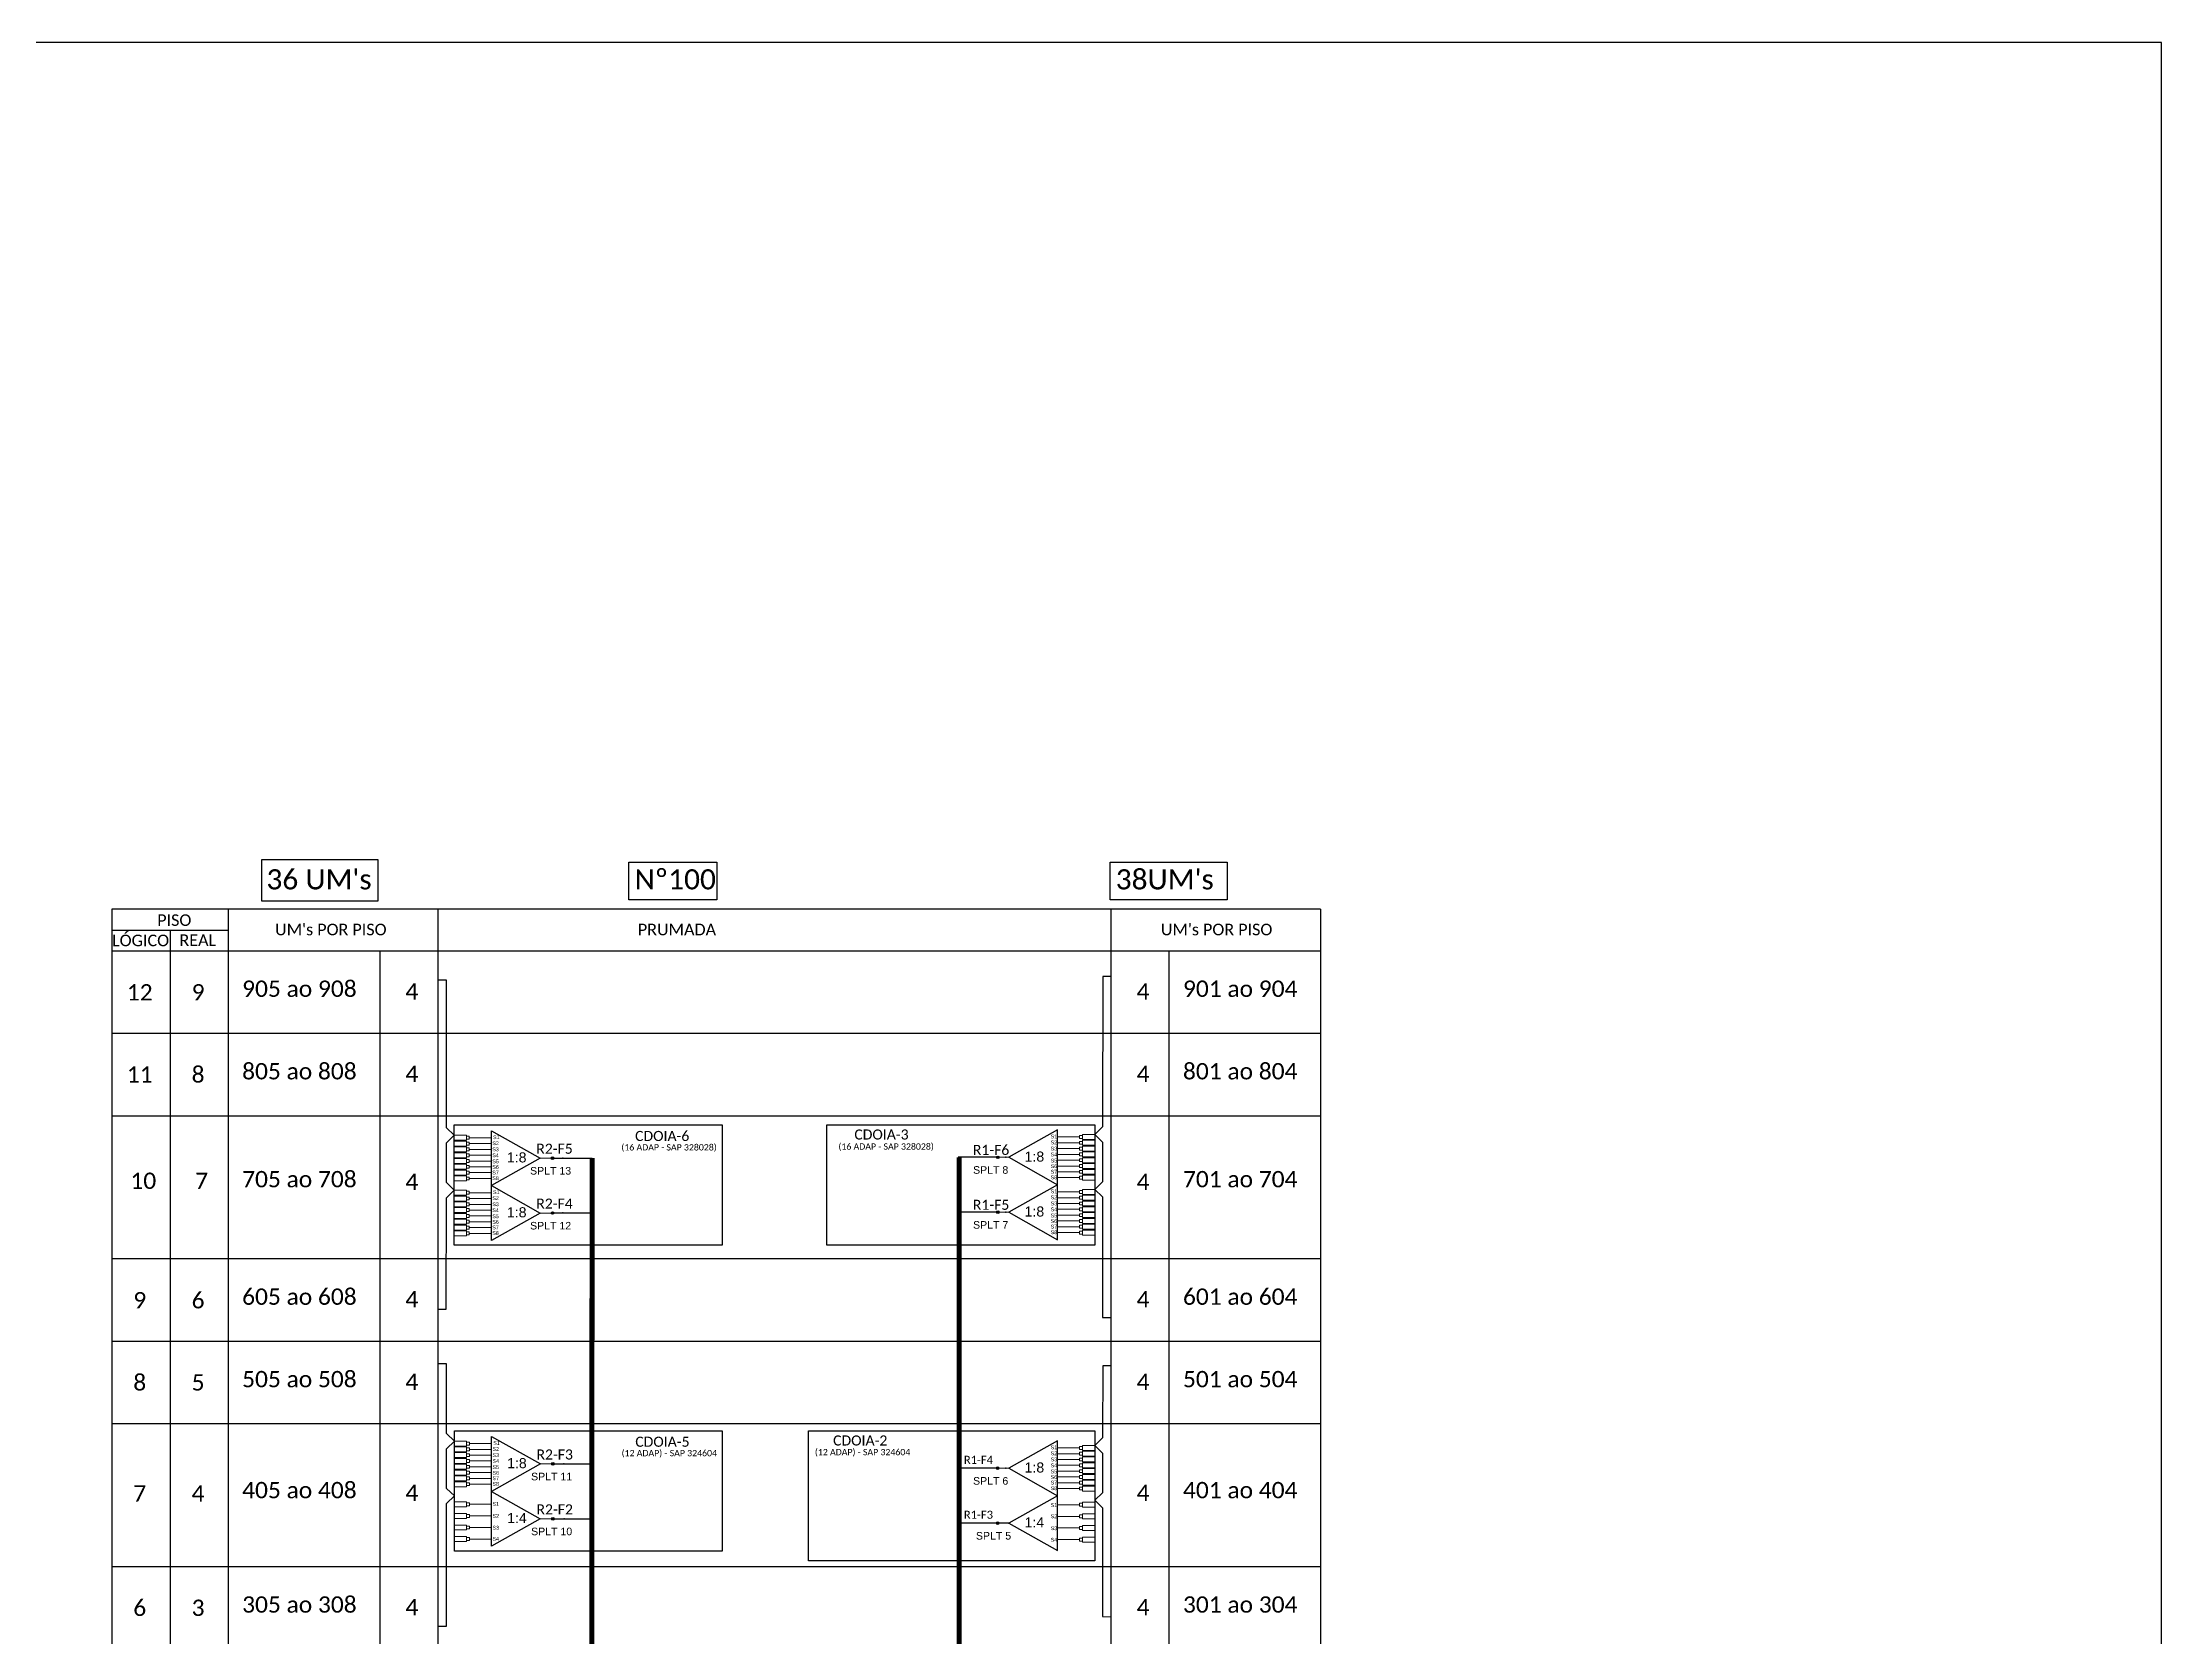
# Model space of a CAD drawing. Header units: metres. Extents: x -1286 to 467, y -500 to 94.
# Drawn here: x 46.5 to 467, y -222.4 to 94.2 of the extents above; entities that cross this region are included whole.
import ezdxf
from ezdxf.enums import TextEntityAlignment as Align

# ---------------------------------------------------------------- set-up
doc = ezdxf.new("R2010")
doc.units = ezdxf.units.M
doc.styles.add('ARIAL', font='arial.ttf')
doc.styles.add('WMF-Calibri0', font='calibri.ttf')

# ---------------------------------------------------------------- blocks, each defined once
blk = doc.blocks.new('SPLT_1-8_SC-APC')
at = {"color": 1}
blk.add_lwpolyline([(-7.37, -2.1), (-17.04, -7.55), (-7.37, -13), (-7.37, -2.1)], dxfattribs=at)
at = {"color": 3, "lineweight": 0}
for points in [[(-2.99, -3.51), (-7.37, -3.51)], [(-2.41, -3.02), (-2.41, -4)], [(-2.41, -3.02), (0, -3.02)], [(-2.41, -4), (0, -4)], [(-2.41, -4.17), (-2.41, -5.16)], [(-2.41, -4.17), (0, -4.17)], [(-7.37, -4.66), (-2.99, -4.66)], [(-7.37, -5.82), (-2.99, -5.82)], [(-7.37, -6.97), (-2.99, -6.97)], [(-7.37, -8.12), (-2.99, -8.12)], [(-2.41, -5.16), (0, -5.16)], [(-2.41, -5.32), (-2.41, -6.31)], [(-2.41, -5.32), (0, -5.32)], [(-2.41, -6.31), (0, -6.31)], [(-2.41, -6.48), (-2.41, -7.46)], [(-2.41, -6.48), (0, -6.48)], [(-2.41, -7.46), (0, -7.46)], [(-2.41, -7.63), (-2.41, -8.62)], [(-2.41, -7.63), (0, -7.63)], [(-7.37, -9.28), (-2.99, -9.28)], [(-7.37, -10.43), (-2.99, -10.43)], [(-7.37, -11.58), (-2.99, -11.58)], [(-2.41, -8.62), (0, -8.62)], [(-2.41, -8.78), (-2.41, -9.77)], [(-2.41, -8.78), (0, -8.78)], [(-2.41, -9.77), (0, -9.77)], [(-2.41, -9.94), (-2.41, -10.92)], [(-2.41, -9.94), (0, -9.94)], [(-2.41, -10.92), (0, -10.92)], [(-2.41, -11.09), (-2.41, -12.08)], [(-2.41, -11.09), (0, -11.09)], [(-2.41, -12.08), (0, -12.08)]]:
    blk.add_lwpolyline(points, dxfattribs=at)
for points in [[(-2.99, -3.22), (-2.41, -3.22), (-2.41, -3.8), (-2.99, -3.8)], [(-2.99, -4.38), (-2.41, -4.38), (-2.41, -4.95), (-2.99, -4.95)], [(-2.99, -5.53), (-2.41, -5.53), (-2.41, -6.1), (-2.99, -6.1)], [(-2.99, -6.68), (-2.41, -6.68), (-2.41, -7.26), (-2.99, -7.26)], [(-2.99, -7.84), (-2.41, -7.84), (-2.41, -8.41), (-2.99, -8.41)], [(-2.99, -8.99), (-2.41, -8.99), (-2.41, -9.56), (-2.99, -9.56)], [(-2.99, -10.14), (-2.41, -10.14), (-2.41, -10.72), (-2.99, -10.72)], [(-2.99, -11.3), (-2.41, -11.3), (-2.41, -11.87), (-2.99, -11.87)]]:
    blk.add_lwpolyline(points, close=True, dxfattribs=at)
at = {"color": 1, "lineweight": 0}
blk.add_lwpolyline([(-17.04, -7.55), (-19.26, -7.55)], dxfattribs=at)
at = {"color": 1, "style": 'ARIAL'}
for s, height, p in [('S1', 0.75, (-8.74, -3.78)), ('1:8', 2, (-13.91, -8.4)), ('S2', 0.75, (-8.74, -4.97)), ('S3', 0.75, (-8.74, -6.18)), ('S4', 0.75, (-8.74, -7.36)), ('S5', 0.75, (-8.74, -8.57)), ('S6', 0.75, (-8.74, -9.69)), ('S7', 0.75, (-8.74, -10.78)), ('S8', 0.75, (-8.74, -11.9))]:
    blk.add_text(s, height=height, dxfattribs=at).set_placement(p)
blk = doc.blocks.new('SPLITTER_')
blk.add_point((0, 0))
at = {"style": 'ARIAL', "flags": 4}
blk.add_attdef('SPLT', (0, -3.26), '', height=1.5, dxfattribs=at)
blk = doc.blocks.new('SPLT_1-8_SC-APC_ESQ')
at = {"color": 3, "lineweight": 0}
for points in [[(2.41, -3.02), (0, -3.02)], [(2.41, -4), (0, -4)], [(2.41, -4.17), (0, -4.17)], [(2.41, -3.02), (2.41, -4)], [(2.41, -4.17), (2.41, -5.16)], [(2.99, -3.51), (7.37, -3.51)], [(2.41, -5.16), (0, -5.16)], [(2.41, -5.32), (0, -5.32)], [(2.41, -6.31), (0, -6.31)], [(2.41, -6.48), (0, -6.48)], [(2.41, -7.46), (0, -7.46)], [(2.41, -7.63), (0, -7.63)], [(2.41, -5.32), (2.41, -6.31)], [(2.41, -6.48), (2.41, -7.46)], [(2.41, -7.63), (2.41, -8.62)], [(7.37, -4.66), (2.99, -4.66)], [(7.37, -5.82), (2.99, -5.82)], [(7.37, -6.97), (2.99, -6.97)], [(7.37, -8.12), (2.99, -8.12)], [(2.41, -8.62), (0, -8.62)], [(2.41, -8.78), (0, -8.78)], [(2.41, -9.77), (0, -9.77)], [(2.41, -9.94), (0, -9.94)], [(2.41, -10.92), (0, -10.92)], [(2.41, -11.09), (0, -11.09)], [(2.41, -12.08), (0, -12.08)], [(2.41, -8.78), (2.41, -9.77)], [(2.41, -9.94), (2.41, -10.92)], [(2.41, -11.09), (2.41, -12.08)], [(7.37, -9.28), (2.99, -9.28)], [(7.37, -10.43), (2.99, -10.43)], [(7.37, -11.58), (2.99, -11.58)]]:
    blk.add_lwpolyline(points, dxfattribs=at)
for points in [[(2.99, -3.22), (2.41, -3.22), (2.41, -3.8), (2.99, -3.8)], [(2.99, -4.38), (2.41, -4.38), (2.41, -4.95), (2.99, -4.95)], [(2.99, -5.53), (2.41, -5.53), (2.41, -6.1), (2.99, -6.1)], [(2.99, -6.68), (2.41, -6.68), (2.41, -7.26), (2.99, -7.26)], [(2.99, -7.84), (2.41, -7.84), (2.41, -8.41), (2.99, -8.41)], [(2.99, -8.99), (2.41, -8.99), (2.41, -9.56), (2.99, -9.56)], [(2.99, -10.14), (2.41, -10.14), (2.41, -10.72), (2.99, -10.72)], [(2.99, -11.3), (2.41, -11.3), (2.41, -11.87), (2.99, -11.87)]]:
    blk.add_lwpolyline(points, close=True, dxfattribs=at)
at = {"color": 1}
blk.add_lwpolyline([(7.37, -2.1), (17.04, -7.55), (7.37, -13), (7.37, -2.1)], dxfattribs=at)
at = {"color": 1, "lineweight": 0}
blk.add_lwpolyline([(17.04, -7.55), (19.26, -7.55)], dxfattribs=at)
at = {"color": 1, "style": 'ARIAL'}
for s, height, p in [('S1', 0.75, (7.7, -3.78)), ('S5', 0.75, (7.55, -8.57)), ('S3', 0.75, (7.55, -6.18)), ('S4', 0.75, (7.55, -7.36)), ('S2', 0.75, (7.56, -4.97)), ('1:8', 2, (10.45, -8.4)), ('S6', 0.75, (7.55, -9.69)), ('S7', 0.75, (7.55, -10.78)), ('S8', 0.75, (7.55, -11.9))]:
    blk.add_text(s, height=height, dxfattribs=at).set_placement(p)

msp = doc.modelspace()

# ---------------------------------------------------------------- hatches: boundary and pattern name
h = msp.add_hatch(color=3)
h.dxf.hatch_style = 1
edge = h.paths.add_edge_path()
edge.add_arc((147.76, -127.27), 0.256, 0, 360)
h = msp.add_hatch(color=3)
h.dxf.hatch_style = 1
edge = h.paths.add_edge_path()
edge.add_arc((236.1, -127.11), 0.256, 0, 360)
h = msp.add_hatch(color=3)
h.dxf.hatch_style = 1
edge = h.paths.add_edge_path()
edge.add_arc((147.76, -138.16), 0.256, 0, 360)
h = msp.add_hatch(color=3)
h.dxf.hatch_style = 1
edge = h.paths.add_edge_path()
edge.add_arc((236.1, -138), 0.256, 0, 360)
h = msp.add_hatch(color=3)
h.dxf.hatch_style = 1
edge = h.paths.add_edge_path()
edge.add_arc((147.8, -187.96), 0.256, 0, 360)
h = msp.add_hatch(color=3)
h.dxf.hatch_style = 1
edge = h.paths.add_edge_path()
edge.add_arc((236.07, -188.82), 0.256, 0, 360)
h = msp.add_hatch(color=3)
h.dxf.hatch_style = 1
edge = h.paths.add_edge_path()
edge.add_arc((147.8, -198.86), 0.256, 0, 360)
h = msp.add_hatch(color=3)
h.dxf.hatch_style = 1
edge = h.paths.add_edge_path()
edge.add_arc((236.07, -199.72), 0.256, 0, 360)

# ---------------------------------------------------------------- linework, layer by layer
msp.add_lwpolyline([(-373.98, -499.81), (467.02, -499.81), (467.02, 94.19), (-373.98, 94.19)], close=True)
at = {"color": 7}
for points in [[(90.05, -67.98), (113.08, -67.98), (113.08, -76.27), (90.05, -76.27)], [(162.87, -68.51), (180.35, -68.51), (180.35, -75.98), (162.87, -75.98)], [(258.41, -68.51), (281.63, -68.51), (281.63, -76), (258.41, -76)]]:
    msp.add_lwpolyline(points, close=True, dxfattribs=at)
at = {"color": 0}
for points in [[(300.15, -77.88), (60.3, -77.88)], [(60.3, -81.99), (83.45, -81.99)], [(60.3, -86.1), (300.15, -86.1)]]:
    msp.add_lwpolyline(points, dxfattribs=at)
for points in [[(60.3, -77.88), (60.3, -86.1)], [(83.45, -86.1), (83.45, -77.88)], [(125.04, -86.1), (125.04, -77.88)], [(258.56, -77.88), (258.56, -86.1)], [(300.15, -77.88), (300.15, -86.1)], [(71.88, -81.99), (71.88, -86.1)], [(60.3, -86.1), (60.3, -376.71)], [(60.3, -86.1), (300.15, -86.1)], [(60.3, -86.1), (300.15, -86.1)], [(60.3, -86.1), (300.15, -86.1)], [(60.3, -86.1), (300.15, -86.1)], [(71.88, -86.1), (71.88, -376.71)], [(83.45, -376.71), (83.45, -86.1)], [(113.47, -86.1), (113.47, -376.71)], [(125.04, -376.71), (125.04, -86.1)], [(258.56, -86.1), (258.56, -376.71)], [(270.13, -376.71), (270.13, -86.1)], [(300.15, -86.1), (300.15, -376.71)], [(60.3, -102.48), (300.15, -102.48)], [(60.3, -118.85), (300.15, -118.85)], [(60.3, -118.85), (300.15, -118.85)], [(60.3, -147.22), (300.15, -147.22)], [(60.3, -163.59), (300.15, -163.59)], [(60.3, -179.96), (300.15, -179.96)], [(60.3, -208.34), (300.15, -208.34)]]:
    msp.add_lwpolyline(points)
at = {"color": 3}
for points in [[(125.02, -157.23), (126.67, -157.23), (126.68, -135.14), (128.25, -133.63), (126.68, -132.13), (126.68, -124.24), (128.25, -122.74), (126.68, -121.23), (126.68, -91.92), (125.03, -91.92)], [(258.56, -91.19), (256.91, -91.19), (256.9, -121.07), (255.33, -122.58), (256.9, -124.09), (256.9, -131.97), (255.33, -133.47), (256.9, -134.98), (256.9, -158.93), (258.55, -158.93)], [(125.06, -220.18), (126.71, -220.18), (126.72, -195.83), (128.29, -194.33), (126.72, -192.82), (126.72, -184.94), (128.29, -183.43), (126.72, -181.92), (126.72, -168.08), (125.07, -168.08)], [(258.56, -168.48), (256.91, -168.48), (256.9, -182.78), (255.33, -184.29), (256.9, -185.8), (256.9, -193.68), (255.33, -195.19), (256.9, -196.7), (256.9, -218.28), (258.55, -218.29)]]:
    msp.add_lwpolyline(points, dxfattribs=at)
at = {"color": 1}
for points in [[(128.25, -120.68), (181.38, -120.68), (181.38, -144.57), (128.25, -144.57)], [(202.2, -120.68), (255.33, -120.68), (255.33, -144.57), (202.2, -144.57)], [(128.29, -181.37), (181.42, -181.37), (181.42, -205.26), (128.29, -205.26)], [(198.54, -181.37), (255.36, -181.37), (255.36, -207.17), (198.54, -207.17)]]:
    msp.add_lwpolyline(points, close=True, dxfattribs=at)
at = {"color": 6, "linetype": 'Continuous', "ltscale": 4}
for points in [[(147.76, -127.27), (155.61, -127.27)], [(147.76, -138.16), (155.61, -138.16)], [(147.8, -187.96), (155.65, -187.96)], [(147.8, -198.86), (155.65, -198.86)]]:
    msp.add_lwpolyline(points, dxfattribs=at)
at = {"color": 6, "const_width": 1}
msp.add_lwpolyline([(155.61, -127.27), (155.41, -339.44), (207.47, -339.44), (207.47, -344.47)], dxfattribs=at)
at = {"color": 5, "const_width": 1}
msp.add_lwpolyline([(228.42, -127.08), (228.42, -339.44), (222.38, -339.44), (222.38, -344.47)], dxfattribs=at)
at = {"color": 5}
for points in [[(236.07, -127.11), (228.23, -127.11)], [(236.07, -138), (228.23, -138)], [(236.07, -188.82), (228.23, -188.82)], [(238.3, -199.72), (228.23, -199.72)]]:
    msp.add_lwpolyline(points, dxfattribs=at)
at = {"color": 1}
for points in [[(135.66, -193.41), (145.32, -198.86), (135.66, -204.3), (135.66, -193.41)], [(247.96, -194.27), (238.3, -199.72), (247.96, -205.17), (247.96, -194.27)]]:
    msp.add_lwpolyline(points, dxfattribs=at)
at = {"color": 3, "lineweight": 0}
for points in [[(130.7, -195.48), (128.29, -195.48)], [(130.7, -196.47), (128.29, -196.47)], [(130.7, -195.48), (130.7, -196.47)], [(135.66, -195.97), (131.28, -195.97)], [(247.96, -196.06), (252.34, -196.06)], [(252.92, -196.35), (252.34, -196.35), (252.34, -195.78)], [(252.34, -195.78), (252.92, -195.78)], [(252.92, -195.57), (252.92, -196.55)], [(252.92, -195.57), (255.33, -195.57)], [(252.92, -196.55), (255.33, -196.55)], [(130.7, -197.79), (128.29, -197.79)], [(130.7, -198.77), (128.29, -198.77)], [(130.7, -200.09), (128.29, -200.09)], [(130.7, -201.08), (128.29, -201.08)], [(130.7, -197.79), (130.7, -198.77)], [(130.7, -200.09), (130.7, -201.08)], [(135.66, -198.28), (131.28, -198.28)], [(135.66, -200.58), (131.28, -200.58)], [(247.96, -198.37), (252.34, -198.37)], [(247.96, -200.67), (252.34, -200.67)], [(252.92, -198.65), (252.34, -198.65), (252.34, -198.08)], [(252.34, -198.08), (252.92, -198.08)], [(252.92, -200.96), (252.34, -200.96), (252.34, -200.39)], [(252.34, -200.39), (252.92, -200.39)], [(252.92, -197.87), (252.92, -198.86)], [(252.92, -197.87), (255.33, -197.87)], [(252.92, -198.86), (255.33, -198.86)], [(252.92, -200.18), (252.92, -201.17)], [(252.92, -200.18), (255.33, -200.18)], [(252.92, -201.17), (255.33, -201.17)], [(130.7, -202.4), (128.29, -202.4)], [(130.7, -203.38), (128.29, -203.38)], [(130.7, -202.4), (130.7, -203.38)], [(135.66, -202.89), (131.28, -202.89)], [(247.96, -202.98), (252.34, -202.98)], [(252.92, -203.27), (252.34, -203.27), (252.34, -202.69)], [(252.34, -202.69), (252.92, -202.69)], [(252.92, -202.49), (252.92, -203.47)], [(252.92, -202.49), (255.33, -202.49)], [(252.92, -203.47), (255.33, -203.47)]]:
    msp.add_lwpolyline(points, dxfattribs=at)
for points in [[(131.28, -195.69), (130.7, -195.69), (130.7, -196.26), (131.28, -196.26)], [(131.28, -197.99), (130.7, -197.99), (130.7, -198.57), (131.28, -198.57)], [(131.28, -200.3), (130.7, -200.3), (130.7, -200.87), (131.28, -200.87)], [(131.28, -202.6), (130.7, -202.6), (130.7, -203.18), (131.28, -203.18)]]:
    msp.add_lwpolyline(points, close=True, dxfattribs=at)
at = {"color": 1, "lineweight": 0}
msp.add_lwpolyline([(145.32, -198.86), (147.55, -198.86)], dxfattribs=at)
at = {"color": 3}
for centre in [(147.76, -127.27), (236.1, -127.11), (147.76, -138.16), (236.1, -138), (147.8, -187.96), (236.07, -188.82), (147.8, -198.86), (236.07, -199.72)]:
    msp.add_circle(centre, 0.256, dxfattribs=at)
for p in [(237.72, -127.11), (237.72, -138), (237.72, -188.82), (238.3, -199.72)]:
    msp.add_point(p)

# ---------------------------------------------------------------- block references
for p in [(128.25, -119.72), (128.25, -130.62), (128.29, -180.41)]:
    msp.add_blockref('SPLT_1-8_SC-APC_ESQ', p)
for p in [(255.33, -119.56), (255.33, -130.46), (255.33, -181.27)]:
    msp.add_blockref('SPLT_1-8_SC-APC', p, dxfattribs=at)
ref = msp.add_blockref('SPLITTER_', (149.82, -127.27), dxfattribs=dict(xscale=-1))
ref.add_attrib('SPLT', 'SPLT 13', (143.29, -130.53), dxfattribs={"height": 1.5, "style": 'ARIAL'})
ref = msp.add_blockref('SPLITTER_', (149.82, -138.16), dxfattribs=dict(xscale=-1))
ref.add_attrib('SPLT', 'SPLT 12', (143.29, -141.43), dxfattribs={"height": 1.5, "style": 'ARIAL'})
ref = msp.add_blockref('SPLITTER_', (150.02, -187.96), dxfattribs=dict(xscale=-1))
ref.add_attrib('SPLT', 'SPLT 11', (143.49, -191.22), dxfattribs={"height": 1.5, "style": 'ARIAL'})
ref = msp.add_blockref('SPLITTER_', (150.03, -198.86), dxfattribs=dict(xscale=-1))
ref.add_attrib('SPLT', 'SPLT 10', (143.5, -202.12), dxfattribs={"height": 1.5, "style": 'ARIAL'})

# ---------------------------------------------------------------- texts
at = {"color": 0, "style": 'WMF-Calibri0'}
for s, height, p in [("36 UM's", 4, (90.98, -73.93)), ('Nº100', 4, (164.03, -73.93)), ("38UM's", 4, (259.49, -73.93)), ('     PISO', 2.3, (65.26, -81.18)), ('  LÓGICO', 2.3, (58.72, -85.21)), ('    REAL', 2.3, (70.48, -85.16)), ("UM's POR PISO", 2.3, (92.69, -83.04)), ('PRUMADA', 2.3, (164.68, -83.04)), ("UM's POR PISO", 2.3, (268.45, -83.04))]:
    msp.add_text(s, height=height, dxfattribs=at).set_placement(p)
at = {"color": 7}
for s, height, style, p in [('905 ao 908', 3.24, 'WMF-Calibri0', (86.16, -95.26)), ('901 ao 904', 3.24, 'WMF-Calibri0', (272.84, -95.26)), ('805 ao 808', 3.24, 'WMF-Calibri0', (86.16, -111.64)), ('801 ao 804', 3.24, 'WMF-Calibri0', (272.84, -111.64)), ('705 ao 708', 3.24, 'WMF-Calibri0', (86.16, -133.06)), ('SPLT 8', 1.5, 'ARIAL', (231.19, -130.37)), ('701 ao 704', 3.24, 'WMF-Calibri0', (272.84, -133.06)), ('SPLT 7', 1.5, 'ARIAL', (231.19, -141.27)), ('605 ao 608', 3.24, 'WMF-Calibri0', (86.16, -156.38)), ('601 ao 604', 3.24, 'WMF-Calibri0', (272.84, -156.38)), ('505 ao 508', 3.24, 'WMF-Calibri0', (86.16, -172.75)), ('501 ao 504', 3.24, 'WMF-Calibri0', (272.84, -172.75)), ('405 ao 408', 3.24, 'WMF-Calibri0', (86.16, -194.78)), ('SPLT 6', 1.5, 'ARIAL', (231.19, -192.08)), ('401 ao 404', 3.24, 'WMF-Calibri0', (272.84, -194.78)), ('SPLT 5', 1.5, 'ARIAL', (231.76, -202.98)), ('305 ao 308', 3.24, 'WMF-Calibri0', (86.16, -217.49)), ('301 ao 304', 3.24, 'WMF-Calibri0', (272.84, -217.49))]:
    msp.add_text(s, height=height, dxfattribs=dict(at, style=style)).set_placement(p)
at = {"color": 1}
for s, height, style, p in [('CDOIA-6', 2, 'WMF-Calibri0', (164.13, -123.87)), ('CDOIA-3', 2, 'WMF-Calibri0', (207.64, -123.58)), ('CDOIA-5', 2, 'WMF-Calibri0', (164.17, -184.56)), ('CDOIA-2', 2, 'WMF-Calibri0', (203.42, -184.31)), ('S1', 0.75, 'ARIAL', (135.85, -196.28)), ('S1', 0.75, 'ARIAL', (246.59, -196.5)), ('S2', 0.75, 'ARIAL', (135.84, -198.66)), ('S3', 0.75, 'ARIAL', (135.84, -201)), ('1:4', 2, 'ARIAL', (138.74, -199.71)), ('1:4', 2, 'ARIAL', (241.42, -200.57)), ('S2', 0.75, 'ARIAL', (246.59, -198.74)), ('S3', 0.75, 'ARIAL', (246.59, -201.11)), ('S4', 0.75, 'ARIAL', (135.84, -203.21)), ('S4', 0.75, 'ARIAL', (246.59, -203.39))]:
    msp.add_text(s, height=height, dxfattribs=dict(at, style=style)).set_placement(p)
at = {"color": 6, "style": 'WMF-Calibri0'}
for s, p in [('R2-F5', (144.52, -126.4)), ('R2-F4', (144.52, -137.3)), ('R2-F3', (144.56, -187.09)), ('R2-F2', (144.56, -197.99))]:
    msp.add_text(s, height=2, dxfattribs=at).set_placement(p)
at = {"color": 1, "style": 'WMF-Calibri0'}
for s, p in [('(16 ADAP - SAP 328028)', (170.87, -125.75)), ('(16 ADAP - SAP 328028)', (213.94, -125.59)), ('(12 ADAP) - SAP 324604', (170.92, -186.44)), ('(12 ADAP) - SAP 324604', (209.27, -186.24))]:
    msp.add_text(s, height=1.25, dxfattribs=at).set_placement(p, align=Align.CENTER)
at = {"color": 5, "style": 'WMF-Calibri0'}
for s, height, p in [('R1-F6', 2, (231.14, -126.63)), ('R1-F5', 2, (231.14, -137.53)), ('R1-F4', 1.6, (229.36, -187.95)), ('R1-F3', 1.6, (229.36, -198.85))]:
    msp.add_text(s, height=height, dxfattribs=at).set_placement(p)
at = {"color": 7, "style": 'WMF-Calibri0'}
for s, p in [('10', (66.55, -131.76)), ('7', (78.12, -131.76))]:
    msp.add_text(s, height=3.24, dxfattribs=at).set_placement(p, align=Align.MIDDLE_CENTER)
at = {"color": 7, "style": 'WMF-Calibri0', "flags": 4}
for tag, p in [('12', (65.84, -94.36)), ('9', (77.42, -94.36)), ('4', (119.84, -94.18)), ('4', (264.93, -94.18)), ('11', (65.84, -110.66)), ('8', (77.42, -110.66)), ('4', (119.84, -110.55)), ('4', (264.93, -110.55)), ('4', (119.84, -131.97)), ('4', (264.93, -131.97)), ('9', (65.84, -155.47)), ('6', (77.42, -155.47)), ('4', (119.84, -155.29)), ('4', (264.93, -155.29)), ('8', (65.84, -171.78)), ('5', (77.42, -171.78)), ('4', (119.84, -171.66)), ('4', (264.93, -171.66)), ('7', (65.84, -193.81)), ('4', (77.42, -193.81)), ('4', (119.84, -193.7)), ('4', (264.93, -193.7)), ('6', (65.84, -216.52)), ('3', (77.42, -216.52)), ('4', (119.84, -216.41)), ('4', (264.93, -216.41))]:
    msp.add_attdef(tag, text='XX', height=3.24, dxfattribs=at).set_placement(p, align=Align.MIDDLE_CENTER)

doc.saveas('drawing.dxf')
